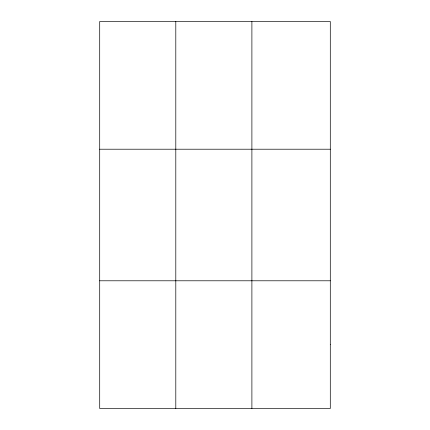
<?xml version="1.0" encoding="UTF-8"?>
<svg xmlns="http://www.w3.org/2000/svg" width="430" height="430" viewBox="0 0 430 430"><rect width="100%" height="100%" fill="white"/><g stroke="black" fill="none" stroke-linecap="round" stroke-linejoin="round"><path stroke-width="0.64" d="M175.8 21.5L175.8 408.5M251.894 21.5L251.894 408.5M99.706 149.21L330.294 149.21M99.706 280.79L330.294 280.79M330.294 344.645L330.294 408.5L99.706 408.5L99.706 21.5L330.294 21.5L330.294 344.645"/></g></svg>
